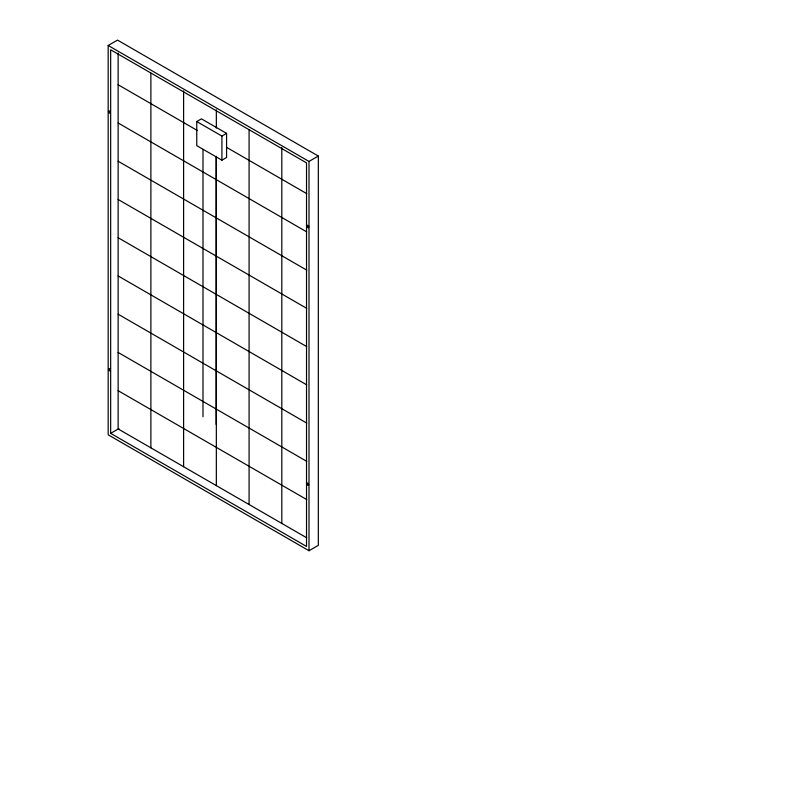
<?xml version="1.0" encoding="UTF-8"?>
<svg xmlns="http://www.w3.org/2000/svg" width="802" height="802" viewBox="0 0 802 802"><rect width="100%" height="100%" fill="white"/><g stroke="black" fill="none" stroke-linecap="round" stroke-linejoin="round"><path stroke-width="1.2" d="M108.18 45.483L117.513 40.1L318.334 156.049L318.334 545.35L309.001 550.733L108.18 434.794L108.18 45.483L309.001 161.433L318.334 156.049M196.761 121.543L201.422 118.846L226.575 133.373L226.575 157.493L221.913 160.189L196.761 145.673L196.761 121.543L221.913 136.069L226.575 133.373M110.666 433.361L306.524 546.433L306.524 162.866L110.666 49.794L110.666 433.361L118.957 428.569M118.135 84.751L197.332 130.485M226.906 147.548L306.745 193.643M118.135 122.997L306.745 231.888M118.135 161.242L306.745 270.134M118.135 199.477L306.745 308.369M118.135 237.723L306.745 346.614M118.135 275.958L306.745 384.85M118.135 314.204L306.745 423.095M118.135 352.449L306.745 461.34M118.135 390.684L306.745 499.576M306.745 537.821L118.135 428.93L118.135 53.062M309.001 161.433L309.001 550.733M281.813 147.558L281.813 523.425M249.081 129.884L249.081 504.528M221.913 136.069L221.913 160.189M216.339 109.764L216.339 128.049M216.339 156.26L216.339 485.631M216.129 156.851L216.129 424.358M202.996 149.272L202.996 416.769M183.608 90.867L183.608 466.724M150.876 73.182L150.876 447.827M306.895 225.984A1.293 0.742 60 0 0 308.269 227.688A1.293 0.742 60 0 0 308.269 225.853A1.293 0.742 60 0 0 306.895 225.984M108.501 369.151A1.293 0.742 60 0 0 109.864 370.855A1.293 0.742 60 0 0 109.864 369.03A1.293 0.742 60 0 0 108.501 369.151M306.845 483.666A1.293 0.742 60 0 0 308.219 485.37A1.293 0.742 60 0 0 308.219 483.546A1.293 0.742 60 0 0 306.845 483.666M108.481 111.488A1.293 0.742 60 0 0 109.844 113.192A1.293 0.742 60 0 0 109.844 111.368A1.293 0.742 60 0 0 108.481 111.488"/></g></svg>
